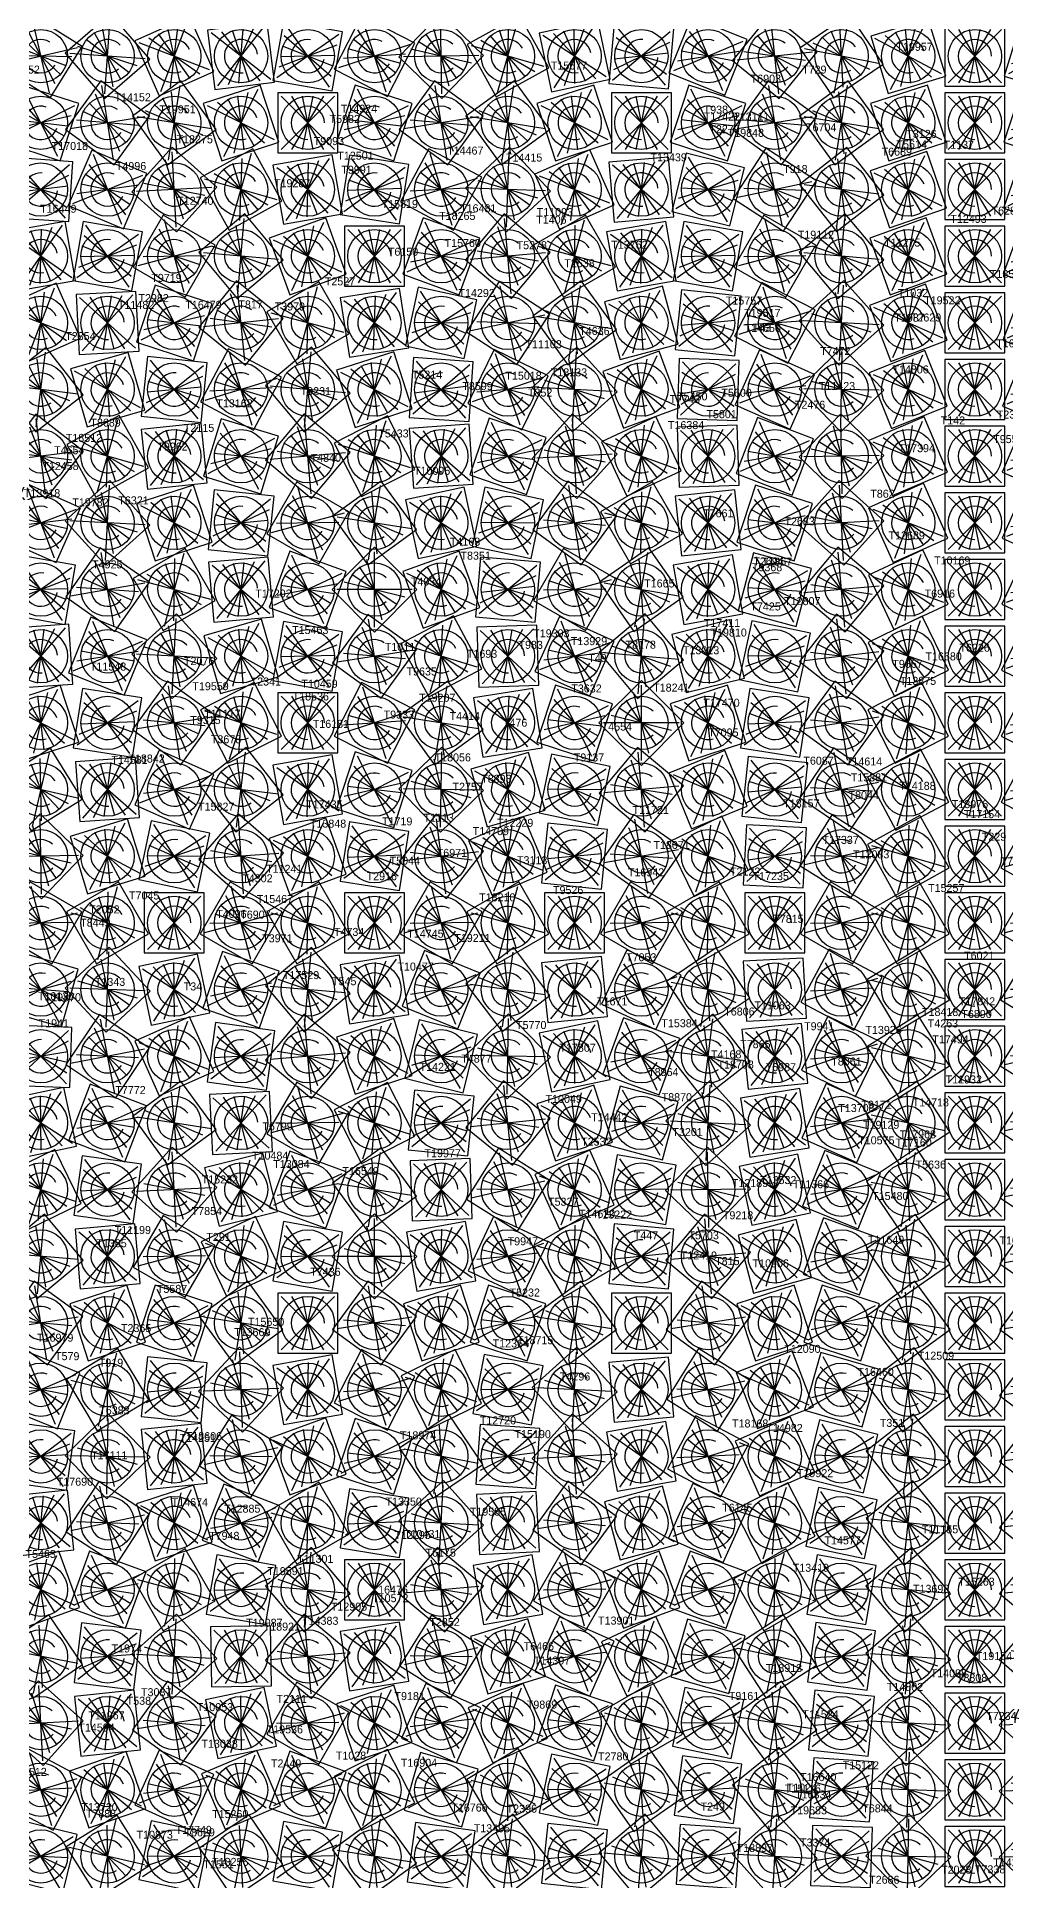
# Model space of a CAD drawing. Header units: metres. Extents: x -45 to 15052, y -45 to 15012.
# Drawn here: x 7594 to 9045, y 4564 to 7329 of the extents above; entities that cross this region are included whole.
import ezdxf

# ---------------------------------------------------------------- set-up
doc = ezdxf.new("R2010")
doc.units = ezdxf.units.M
for name, color, linetype in [('L0', 1, 'Continuous'), ('L1', 2, 'Continuous'), ('L10', 4, 'Continuous'), ('L11', 5, 'Continuous'), ('L2', 3, 'Continuous'), ('L3', 4, 'Continuous'), ('L4', 5, 'Continuous'), ('L5', 6, 'Continuous'), ('L6', 7, 'Continuous'), ('L7', 1, 'Continuous'), ('L8', 2, 'Continuous'), ('L9', 3, 'Continuous')]:
    doc.layers.add(name, color=color, linetype=linetype)

# ---------------------------------------------------------------- blocks, each defined once
blk = doc.blocks.new('CELL')
for p, q in [((-40, -40), (40, 40)), ((40, -40), (-40, 40)), ((-24, -40), (24, 40)), ((24, -40), (-24, 40)), ((-8, -40), (8, 40)), ((8, -40), (-8, 40))]:
    blk.add_line(p, q)
blk.add_lwpolyline([(-45, -45), (45, -45), (45, 45), (-45, 45)], close=True)
blk.add_circle((0, 0), 40)
blk.add_arc((0, 0), 25, 0, 270)

msp = doc.modelspace()

# ---------------------------------------------------------------- block references
at = {"layer": 'L0'}
for p, rotation in [((8300, 7300), 29), ((8400, 7200), 18), ((8500, 7100), 5), ((8600, 7000), 80), ((8700, 6900), 63), ((7600, 6800), 38), ((8800, 6800), 43.99999999999999), ((7700, 6700), 29), ((8900, 6700), 23), ((7800, 6600), 18), ((9100, 6500), 65), ((7900, 6500), 5), ((8000, 6400), 80), ((8100, 6300), 63), ((8200, 6200), 43.99999999999999), ((8300, 6100), 23), ((8500, 5900), 65), ((8600, 5800), 38), ((8700, 5700), 9), ((7600, 5600), 26), ((8800, 5600), 68), ((8900, 5500), 35), ((7700, 5500), 5), ((7800, 5400), 72), ((7900, 5300), 47), ((9100, 5300), 53), ((8000, 5200), 20), ((8100, 5100), 81), ((8200, 5000), 50), ((8300, 4900), 17), ((8400, 4800), 72), ((8500, 4700), 35), ((8600, 4600), 86.00000000000001)]:
    msp.add_blockref('CELL', p, dxfattribs=dict(at, rotation=rotation))
for p in [(9000, 6600), (8400, 6000), (9000, 5400)]:
    msp.add_blockref('CELL', p, dxfattribs=at)
at = {"layer": 'L1'}
for p, rotation in [((8400, 7300), 12), ((8600, 7100), 76), ((8700, 7000), 59.99999999999999), ((7600, 6900), 24), ((8800, 6900), 42), ((8900, 6800), 22), ((7700, 6800), 16), ((7800, 6700), 6), ((7900, 6600), 84), ((9100, 6600), 66), ((8000, 6500), 70), ((8100, 6400), 54), ((8200, 6300), 36), ((8300, 6200), 16), ((8400, 6100), 84), ((8500, 6000), 59.99999999999999), ((8600, 5900), 34), ((8700, 5800), 6), ((7600, 5700), 12), ((8800, 5700), 66), ((7700, 5600), 82), ((8900, 5600), 34), ((7800, 5500), 59.99999999999999), ((7900, 5400), 36), ((9100, 5400), 54), ((8000, 5300), 10), ((8100, 5200), 72), ((8200, 5100), 42), ((8300, 5000), 10), ((8400, 4900), 66), ((8500, 4800), 30), ((8600, 4700), 82), ((8700, 4600), 42)]:
    msp.add_blockref('CELL', p, dxfattribs=dict(at, rotation=rotation))
for p in [(8500, 7200), (9000, 6700), (9000, 5500)]:
    msp.add_blockref('CELL', p, dxfattribs=at)
at = {"layer": 'L10'}
for p, rotation in [((8100, 7300), 63), ((8200, 7200), 54), ((8300, 7100), 43.00000000000001), ((8400, 7000), 30), ((8500, 6900), 15), ((8600, 6800), 87.99999999999999), ((8700, 6700), 68.99999999999999), ((8800, 6600), 48), ((7600, 6600), 66), ((7700, 6500), 55), ((8900, 6500), 25), ((7800, 6400), 42), ((7900, 6300), 27), ((9100, 6300), 63), ((8000, 6200), 10), ((8100, 6100), 81), ((8200, 6000), 59.99999999999999), ((8300, 5900), 37), ((8400, 5800), 12), ((8500, 5700), 75.00000000000001), ((8600, 5600), 46), ((8700, 5500), 15), ((7600, 5400), 54), ((8800, 5400), 72), ((7700, 5300), 31), ((8900, 5300), 37), ((7800, 5200), 6), ((7900, 5100), 68.99999999999999), ((9100, 5100), 51), ((8000, 5000), 40), ((8100, 4900), 9), ((8200, 4800), 66), ((8300, 4700), 31), ((8400, 4600), 84)]:
    msp.add_blockref('CELL', p, dxfattribs=dict(at, rotation=rotation))
for p in [(9000, 6400), (9000, 5200)]:
    msp.add_blockref('CELL', p, dxfattribs=at)
at = {"layer": 'L11'}
for p, rotation in [((8200, 7300), 46), ((8300, 7200), 36), ((8400, 7100), 24), ((8500, 7000), 10), ((8600, 6900), 84), ((8700, 6800), 66), ((7600, 6700), 52.00000000000001), ((8800, 6700), 46), ((7700, 6600), 42), ((8900, 6600), 24), ((7800, 6500), 30), ((7900, 6400), 16), ((9100, 6400), 64), ((8100, 6200), 72), ((8200, 6100), 52.00000000000001), ((8300, 6000), 30), ((8400, 5900), 6), ((8500, 5800), 70), ((8600, 5700), 42), ((8700, 5600), 12), ((7600, 5500), 40), ((8800, 5500), 70), ((7700, 5400), 18), ((8900, 5400), 36), ((7800, 5300), 84), ((7900, 5200), 58), ((9100, 5200), 52.00000000000001), ((8000, 5100), 30), ((8200, 4900), 58), ((8300, 4800), 24), ((8400, 4700), 78), ((8500, 4600), 40)]:
    msp.add_blockref('CELL', p, dxfattribs=dict(at, rotation=rotation))
for p in [(9000, 6500), (8000, 6300), (9000, 5300), (8100, 5000)]:
    msp.add_blockref('CELL', p, dxfattribs=at)
at = {"layer": 'L2'}
for p, rotation in [((8500, 7300), 85), ((8600, 7200), 72), ((8700, 7100), 57.00000000000001), ((7600, 7000), 10), ((8800, 7000), 40), ((7700, 6900), 3), ((8900, 6900), 21), ((7800, 6800), 84), ((7900, 6700), 73), ((9100, 6700), 67.00000000000001), ((8000, 6600), 59.99999999999999), ((8100, 6500), 45), ((8200, 6400), 28), ((8300, 6300), 9), ((8400, 6200), 78), ((8500, 6100), 55), ((8600, 6000), 30), ((8700, 5900), 3), ((7600, 5800), 87.99999999999999), ((8800, 5800), 64), ((7700, 5700), 68.99999999999999), ((8900, 5700), 33), ((7800, 5600), 48), ((7900, 5500), 25), ((9100, 5500), 55), ((8100, 5300), 63), ((8200, 5200), 34), ((8300, 5100), 3), ((8400, 5000), 59.99999999999999), ((8500, 4900), 25), ((8600, 4800), 78), ((8700, 4700), 39), ((7600, 4600), 76), ((8800, 4600), 87.99999999999999)]:
    msp.add_blockref('CELL', p, dxfattribs=dict(at, rotation=rotation))
for p in [(9000, 6800), (9000, 5600), (8000, 5400)]:
    msp.add_blockref('CELL', p, dxfattribs=at)
at = {"layer": 'L3'}
for p, rotation in [((8600, 7300), 68), ((8700, 7200), 54), ((8800, 7100), 38), ((7600, 7100), 86.00000000000001), ((7700, 7000), 80), ((8900, 7000), 20), ((7800, 6900), 72), ((7900, 6800), 62), ((9100, 6800), 68), ((8000, 6700), 50), ((8100, 6600), 36), ((8200, 6500), 20), ((8300, 6400), 2), ((8400, 6300), 72), ((8500, 6200), 50), ((8600, 6100), 26), ((7600, 5900), 74), ((8800, 5900), 62), ((7700, 5800), 56), ((8900, 5800), 32), ((7800, 5700), 36), ((7900, 5600), 14), ((9100, 5600), 56), ((8000, 5500), 80), ((8100, 5400), 54), ((8200, 5300), 26), ((8300, 5200), 86.00000000000001), ((8400, 5100), 54), ((8500, 5000), 20), ((8600, 4900), 74), ((8700, 4800), 36), ((7600, 4700), 62), ((8800, 4700), 86.00000000000001), ((7700, 4600), 32), ((8900, 4600), 43.99999999999999)]:
    msp.add_blockref('CELL', p, dxfattribs=dict(at, rotation=rotation))
for p in [(9000, 6900), (8700, 6000), (9000, 5700)]:
    msp.add_blockref('CELL', p, dxfattribs=at)
at = {"layer": 'L4'}
for p, rotation in [((8700, 7300), 51), ((7600, 7200), 72), ((8800, 7200), 36), ((7700, 7100), 67.00000000000001), ((8900, 7100), 19), ((7800, 7000), 59.99999999999999), ((7900, 6900), 51), ((9100, 6900), 68.99999999999999), ((8000, 6800), 40), ((8100, 6700), 27), ((8200, 6600), 12), ((8300, 6500), 85), ((8400, 6400), 66), ((8500, 6300), 45), ((8600, 6200), 22), ((8700, 6100), 87), ((7600, 6000), 59.99999999999999), ((8800, 6000), 59.99999999999999), ((7700, 5900), 43.00000000000001), ((8900, 5900), 31), ((7800, 5800), 24), ((9100, 5700), 57.00000000000001), ((7900, 5700), 3), ((8000, 5600), 70), ((8100, 5500), 45), ((8200, 5400), 18), ((8300, 5300), 79), ((8400, 5200), 48), ((8500, 5100), 15), ((8600, 5000), 70), ((8700, 4900), 33), ((7600, 4800), 48), ((8800, 4800), 84), ((7700, 4700), 19), ((8900, 4700), 43.00000000000001), ((7800, 4600), 78)]:
    msp.add_blockref('CELL', p, dxfattribs=dict(at, rotation=rotation))
for p in [(9000, 7000), (9000, 5800), (9000, 4600)]:
    msp.add_blockref('CELL', p, dxfattribs=at)
at = {"layer": 'L5'}
for p, rotation in [((7600, 7300), 58), ((8800, 7300), 34), ((7700, 7200), 54), ((8900, 7200), 18), ((7800, 7100), 48), ((7900, 7000), 40), ((9100, 7000), 70), ((8000, 6900), 30), ((8100, 6800), 18), ((8200, 6700), 4), ((8300, 6600), 78), ((8400, 6500), 59.99999999999999), ((8500, 6400), 40), ((8600, 6300), 18), ((8700, 6200), 84), ((7600, 6100), 46), ((8800, 6100), 58), ((7700, 6000), 30), ((8900, 6000), 30), ((7800, 5900), 12), ((9100, 5800), 58), ((7900, 5800), 82), ((8000, 5700), 59.99999999999999), ((8100, 5600), 36), ((8200, 5500), 10), ((8300, 5400), 72), ((8400, 5300), 42), ((8500, 5200), 10), ((8600, 5100), 66), ((8700, 5000), 30), ((7600, 4900), 34), ((8800, 4900), 82), ((7700, 4800), 6), ((8900, 4800), 42), ((7800, 4700), 66), ((7900, 4600), 34), ((9100, 4600), 46)]:
    msp.add_blockref('CELL', p, dxfattribs=dict(at, rotation=rotation))
for p in [(9000, 7100), (9000, 5900), (9000, 4700)]:
    msp.add_blockref('CELL', p, dxfattribs=at)
at = {"layer": 'L6'}
for p, rotation in [((7700, 7300), 41), ((8900, 7300), 17), ((7800, 7200), 36), ((7900, 7100), 29), ((9100, 7100), 71), ((8000, 7000), 20), ((8100, 6900), 9), ((8200, 6800), 86.00000000000001), ((8300, 6700), 71), ((8400, 6600), 54), ((8500, 6500), 35), ((8600, 6400), 14), ((8700, 6300), 81), ((7600, 6200), 32), ((8800, 6200), 56), ((7700, 6100), 17), ((8900, 6100), 29), ((7900, 5900), 71), ((9100, 5900), 59.00000000000001), ((8000, 5800), 50), ((8100, 5700), 27), ((8200, 5600), 2), ((8300, 5500), 65), ((8400, 5400), 36), ((8500, 5300), 5), ((8600, 5200), 62), ((8700, 5100), 27), ((7600, 5000), 20), ((8800, 5000), 80), ((7700, 4900), 83.00000000000001), ((8900, 4900), 41), ((7800, 4800), 54), ((7900, 4700), 23), ((9100, 4700), 47), ((8000, 4600), 80)]:
    msp.add_blockref('CELL', p, dxfattribs=dict(at, rotation=rotation))
for p in [(9000, 7200), (7800, 6000), (9000, 6000), (9000, 4800)]:
    msp.add_blockref('CELL', p, dxfattribs=at)
at = {"layer": 'L7'}
for p, rotation in [((7800, 7300), 24), ((7900, 7200), 18), ((9100, 7200), 72), ((8000, 7100), 10), ((8200, 6900), 78), ((8300, 6800), 64), ((8400, 6700), 48), ((8500, 6600), 30), ((8600, 6500), 10), ((8700, 6400), 78), ((8800, 6300), 54), ((7600, 6300), 18), ((7700, 6200), 4), ((8900, 6200), 28), ((7800, 6100), 78), ((7900, 6000), 59.99999999999999), ((9100, 6000), 59.99999999999999), ((8000, 5900), 40), ((8100, 5800), 18), ((8200, 5700), 84), ((8300, 5600), 58), ((8400, 5500), 30), ((8600, 5300), 58), ((8700, 5200), 24), ((7600, 5100), 6), ((8800, 5100), 78), ((8900, 5000), 40), ((7700, 5000), 70), ((7800, 4900), 42), ((7900, 4800), 12), ((9100, 4800), 48), ((8000, 4700), 70), ((8100, 4600), 36)]:
    msp.add_blockref('CELL', p, dxfattribs=dict(at, rotation=rotation))
for p in [(9000, 7300), (8100, 7000), (9000, 6100), (8500, 5400), (9000, 4900)]:
    msp.add_blockref('CELL', p, dxfattribs=at)
at = {"layer": 'L8'}
for p, rotation in [((9100, 7300), 73), ((7900, 7300), 7), ((8100, 7100), 81), ((8200, 7000), 70), ((8300, 6900), 57.00000000000001), ((8400, 6800), 42), ((8500, 6700), 25), ((8600, 6600), 6), ((8700, 6500), 75.00000000000001), ((7600, 6400), 4), ((8800, 6400), 52.00000000000001), ((8900, 6300), 27), ((7700, 6300), 81), ((7800, 6200), 66), ((7900, 6100), 49), ((9100, 6100), 61), ((8000, 6000), 30), ((8100, 5900), 9), ((8200, 5800), 76), ((8300, 5700), 51), ((8400, 5600), 24), ((8500, 5500), 85), ((8600, 5400), 54), ((8700, 5300), 21), ((8800, 5200), 76), ((7600, 5200), 82), ((7700, 5100), 57.00000000000001), ((8900, 5100), 39), ((7800, 5000), 30), ((9100, 4900), 49), ((7900, 4900), 1), ((8000, 4800), 59.99999999999999), ((8100, 4700), 27), ((8200, 4600), 82)]:
    msp.add_blockref('CELL', p, dxfattribs=dict(at, rotation=rotation))
for p in [(8000, 7200), (9000, 6200), (9000, 5000)]:
    msp.add_blockref('CELL', p, dxfattribs=at)
at = {"layer": 'L9'}
for p, rotation in [((8000, 7300), 80), ((8100, 7200), 72), ((8200, 7100), 62), ((8300, 7000), 50), ((8400, 6900), 36), ((8500, 6800), 20), ((8600, 6700), 2), ((8700, 6600), 72), ((7600, 6500), 80), ((8800, 6500), 50), ((7700, 6400), 68), ((8900, 6400), 26), ((7800, 6300), 54), ((7900, 6200), 38), ((9100, 6200), 62), ((8000, 6100), 20), ((8200, 5900), 68), ((8300, 5800), 43.99999999999999), ((8400, 5700), 18), ((8500, 5600), 80), ((8600, 5500), 50), ((8700, 5400), 18), ((7600, 5300), 68), ((8800, 5300), 74), ((7700, 5200), 43.99999999999999), ((8900, 5200), 38), ((7800, 5100), 18), ((9100, 5000), 50), ((7900, 5000), 80), ((8000, 4900), 50), ((8100, 4800), 18), ((8200, 4700), 74), ((8300, 4600), 38)]:
    msp.add_blockref('CELL', p, dxfattribs=dict(at, rotation=rotation))
for p in [(9000, 6300), (8100, 6000), (9000, 5100)]:
    msp.add_blockref('CELL', p, dxfattribs=at)

# ---------------------------------------------------------------- texts
at = {"layer": 'L3'}
for s, p in [('T19957', (8882.2, 7308.1)), ('T52', (7570.8, 7273.9)), ('T15677', (8364.4, 7279.9)), ('T6903', (8663.8, 7260.3)), ('T729', (8740.9, 7273.9)), ('T14152', (7710.4, 7232.4)), ('T19951', (7777.6, 7214.3)), ('T14924', (8049.6, 7215.2)), ('T938', (8593.3, 7213.8)), ('T17422', (8593.6, 7203.5)), ('T13111', (8637.6, 7203.4)), ('T5982', (8032.7, 7199.9)), ('T2279', (8601.9, 7184.5)), ('T19848', (8629.4, 7179)), ('T6704', (8746.7, 7187.2)), ('T3126', (8897.1, 7177.5)), ('T17018', (7616.2, 7159.3)), ('T18275', (7803.4, 7169.4)), ('T9093', (8008.9, 7166.7)), ('T14467', (8208.9, 7152.4)), ('T6689', (8860.1, 7150.8)), ('T5614', (8882.4, 7161.8)), ('T1137', (8953.1, 7161.1)), ('T4996', (7712.4, 7129.3)), ('T12501', (8044.3, 7144.8)), ('T9991', (8050.4, 7123.7)), ('T14415', (8297.1, 7142)), ('T13439', (8513.7, 7142.3)), ('T918', (8712.5, 7124.7)), ('T19287', (7949.4, 7103.5)), ('T16449', (7598.9, 7065.2)), ('T12740', (7804.3, 7077.1)), ('T15819', (8110.7, 7072.3)), ('T16481', (8228.3, 7065.9)), ('T18265', (8196.9, 7054.4)), ('T1406', (8342.4, 7048.8)), ('T11093', (8343.1, 7060.2)), ('T12493', (8963.1, 7050)), ('T6286', (9024.9, 7062.4)), ('T15760', (8205.1, 7013.8)), ('T5278', (8313, 7010.5)), ('T13762', (8454.8, 7011.2)), ('T19112', (8734.4, 7026.3)), ('T11275', (8863.8, 7014.5)), ('T6150', (8120.1, 7000.7)), ('T2638', (8384.5, 6983.5)), ('T9719', (7765.5, 6961.5)), ('T2527', (8025.6, 6956.3)), ('T18506', (9022.4, 6967.3)), ('T2982', (7746.2, 6931.2)), ('T14292', (8225.9, 6938.8)), ('T15757', (8626.6, 6927.5)), ('T1032', (8884.4, 6938.9)), ('T19522', (8923.8, 6927.8)), ('T11482', (7715.5, 6921)), ('T16479', (7816.5, 6921.1)), ('T817', (7896, 6921.6)), ('T3979', (7950.4, 6918.6)), ('T19517', (8654.1, 6909)), ('T1987', (8879.2, 6901.7)), ('T2629', (8903.9, 6902.1)), ('T2354', (7636.5, 6874.2)), ('T4636', (8406.9, 6881.8)), ('T14650', (8654.7, 6886.3)), ('T43', (8666.9, 6887)), ('T11103', (8326.3, 6862)), ('T7472', (8767.9, 6851.8)), ('T16211', (9031.8, 6863.3)), ('T18133', (8364.3, 6819.8)), ('T14806', (8876.3, 6824.2)), ('T9231', (7989.4, 6791.6)), ('T5214', (8156, 6816.3)), ('T8599', (8231.7, 6799.2)), ('T15018', (8296.2, 6814.8)), ('T852', (8330, 6789.5)), ('T5600', (8620, 6789.2)), ('T11423', (8766, 6799.4)), ('T13162', (7863, 6773.4)), ('T7743', (8542.4, 6779.7)), ('T5450', (8553.6, 6783.8)), ('T2476', (8730.1, 6771.2)), ('T8689', (7674.2, 6744.4)), ('T2115', (7814.4, 6736.6)), ('T16384', (8539.8, 6740.7)), ('T5801', (8597.5, 6757.1)), ('T142', (8948.6, 6747.7)), ('T2384', (9032.7, 6756.5)), ('T18512', (7637.4, 6721.5)), ('T9962', (7774.5, 6708.5)), ('T5433', (8105.7, 6728.2)), ('T17394', (8885.6, 6706.1)), ('T9556', (9027.3, 6719.7)), ('T12458', (7602.2, 6679.3)), ('T4654', (7619.8, 6703)), ('T4840', (8004.3, 6691.6)), ('T10095', (8159.2, 6672.2)), ('T13918', (7574.6, 6638.6)), ('T19782', (7647.1, 6624.9)), ('T6321', (7716.1, 6627.8)), ('T862', (8843.1, 6637.8)), ('T7661', (8592.5, 6608.4)), ('T2683', (8714.4, 6596.3)), ('T12689', (8870.5, 6575.3)), ('T4163', (8213, 6565.9)), ('T8351', (8228.9, 6544.9)), ('T4925', (7676.8, 6531.8)), ('T9368', (8665.7, 6527.5)), ('T2694', (8667.8, 6536.4)), ('T1867', (8680.6, 6535.9)), ('T10169', (8938.7, 6537.7)), ('T17202', (7921.4, 6488.1)), ('T4034', (8154.5, 6506.1)), ('T1665', (8504.2, 6503.2)), ('T6916', (8924.6, 6488)), ('T7425', (8663.4, 6468.7)), ('T12807', (8714, 6476.7)), ('T15463', (7976.5, 6433.4)), ('T17411', (8593.6, 6443.9)), ('T19810', (8603.6, 6429.6)), ('T1011', (8115.5, 6408.1)), ('T983', (8315.8, 6411.1)), ('T19393', (8337.9, 6428.4)), ('T13929', (8394.3, 6416.7)), ('T8178', (8476.3, 6411.3)), ('T13013', (8562.3, 6403)), ('T6226', (8976.7, 6406.8)), ('T11548', (7673.5, 6378.6)), ('T2076', (7814.5, 6386.8)), ('T1693', (8238.5, 6397.7)), ('T49', (8420.4, 6391.4)), ('T9667', (8876.1, 6382.6)), ('T16680', (8925.8, 6393.8)), ('T19559', (7827.1, 6349.1)), ('T2341', (7914.4, 6356.1)), ('T10459', (7990.4, 6352.8)), ('T9635', (8148, 6371.2)), ('T18241', (8517.7, 6347)), ('T13875', (8887.4, 6357.1)), ('T18536', (7977.3, 6333.7)), ('T19207', (8166.9, 6331.8)), ('T3632', (8395, 6345.7)), ('T17470', (8592.9, 6324.3)), ('T9315', (7823.9, 6298.4)), ('T11117', (7844.7, 6307.8)), ('T16181', (8007.5, 6292.6)), ('T9333', (8113.7, 6306.5)), ('T4414', (8212.6, 6304.4)), ('T476', (8292.5, 6294.4)), ('T3678', (7854.8, 6269.5)), ('T4554', (8440.5, 6288.5)), ('T7095', (8600.2, 6279.7)), ('T14581', (7705.6, 6238.5)), ('T18842', (7731.2, 6240.6)), ('T18056', (8190.1, 6242.3)), ('T9137', (8398.7, 6242.2)), ('T6087', (8742.8, 6237.4)), ('T14614', (8806.5, 6236.2)), ('T8393', (8260, 6210.3)), ('T15881', (8813.9, 6212.3)), ('T2757', (8216.9, 6198.2)), ('T8044', (8810.5, 6185.8)), ('T14188', (8886.6, 6199.7)), ('T15827', (7835.6, 6168.4)), ('T17435', (7997.7, 6171.8)), ('T11721', (8486.8, 6163.5)), ('T18157', (8712.6, 6173.3)), ('T13976', (8965.3, 6172.2)), ('T17154', (8983.3, 6157.2)), ('T13848', (8003.2, 6143)), ('T1719', (8111.3, 6146.4)), ('T1113', (8173.5, 6151.8)), ('T14709', (8247.2, 6131.7)), ('T12229', (8283.6, 6144.2)), ('T6971', (8193.3, 6099.1)), ('T18071', (8518.1, 6111)), ('T17337', (8771.4, 6118.6)), ('T229', (9010.2, 6123.4)), ('T11241', (7937.6, 6075.2)), ('T5044', (8122.7, 6087.5)), ('T3113', (8313.6, 6088.1)), ('T16942', (8479.8, 6070)), ('T2122', (8632.8, 6071.1)), ('T12083', (8817.2, 6096.9)), ('T7587', (9038.2, 6086.4)), ('T4302', (7901.8, 6061)), ('T2916', (8088.2, 6064.1)), ('T9526', (8367.5, 6043.3)), ('T17235', (8666.7, 6064.2)), ('T15257', (8929.7, 6046.4)), ('T7045', (7732.1, 6035.2)), ('T15467', (7923.6, 6029.9)), ('T18210', (8256.8, 6032.4)), ('T8449', (7658.9, 5994.5)), ('T2052', (7672.4, 6014.3)), ('T4096', (7862.8, 6007.6)), ('T6907', (7898.8, 6006.5)), ('T7815', (8697.7, 6000.2)), ('T3971', (7931.7, 5971)), ('T4734', (8039.3, 5980.6)), ('T14745', (8149.2, 5977.9)), ('T19211', (8219.6, 5971.5)), ('T7053', (8477, 5942.6)), ('T6021', (8983.7, 5945.1)), ('T1343', (7680.9, 5905.6)), ('T17529', (7962.8, 5915.8)), ('T545', (8036.4, 5906.6)), ('T10477', (8134.4, 5928.6)), ('T10130', (7595.6, 5884.2)), ('T19870', (7605.7, 5882.6)), ('T34', (7814.1, 5898.8)), ('T1671', (8433.6, 5876.4)), ('T17842', (8975.8, 5876.5)), ('T6806', (8624.2, 5861.2)), ('T11063', (8669.5, 5870.3)), ('T18418', (8920.6, 5860.5)), ('T6890', (8979.6, 5857.5)), ('T1941', (7596.7, 5843.6)), ('T5770', (8312.2, 5841)), ('T15384', (8530, 5843.6)), ('T9941', (8743.9, 5839.1)), ('T13926', (8835.8, 5833.6)), ('T4263', (8929.2, 5843.3)), ('T17807', (8377.2, 5806.8)), ('T4168', (8604.4, 5796.9)), ('T7865', (8648.1, 5812.2)), ('T17494', (8936.1, 5819.5)), ('T14221', (8167.6, 5778.2)), ('T4877', (8230.1, 5790.6)), ('T8964', (8510.1, 5770.4)), ('T18708', (8614.1, 5781.6)), ('T6987', (8686.3, 5777.7)), ('T8061', (8784.6, 5786.2)), ('T7772', (7711.6, 5743.4)), ('T11932', (8956, 5759.3)), ('T10049', (8356.4, 5730.2)), ('T8870', (8530.4, 5732.7)), ('T13708', (8795.1, 5716.4)), ('T9171', (8829.8, 5721.4)), ('T14718', (8906.6, 5724.9)), ('T6799', (7932, 5688.9)), ('T14442', (8424.7, 5702.7)), ('T19129', (8832.2, 5691.3)), ('T2532', (8409.7, 5666.1)), ('T3201', (8546.5, 5680.4)), ('T10575', (8825, 5668)), ('T17160', (8880.8, 5664.7)), ('T17968', (8887.1, 5677)), ('T10484', (7916.5, 5645.1)), ('T13084', (7948.3, 5632.5)), ('T19977', (8175, 5648.6)), ('T5636', (8911, 5631.6)), ('T15232', (7841, 5609.3)), ('T16549', (8052, 5621.9)), ('T12189', (8635.6, 5603.9)), ('T13532', (8678, 5608.4)), ('T11366', (8726.9, 5602.1)), ('T5327', (8360.1, 5575.9)), ('T15480', (8845.9, 5584.5)), ('T7854', (7826, 5562)), ('T14620', (8406.4, 5557.8)), ('T13222', (8431.7, 5556.7)), ('T9218', (8622.2, 5555.6)), ('T11199', (7710.6, 5533.5)), ('T291', (7848, 5523.1)), ('T447', (8488.6, 5525.4)), ('T5703', (8570.6, 5525.5)), ('T11649', (8839.6, 5518.9)), ('T10925', (9036.8, 5517.9)), ('T1305', (7683.2, 5513.6)), ('T9947', (8299.6, 5516.6)), ('T12419', (8559, 5495.3)), ('T7436', (8003.8, 5470.8)), ('T815', (8610.6, 5486.8)), ('T10906', (8666.7, 5483.5)), ('T5587', (7773.9, 5445.2)), ('T5232', (8302.5, 5439.7)), ('T2365', (7720, 5386.4)), ('T13669', (7889.6, 5380.3)), ('T15650', (7910.4, 5395.8)), ('T16979', (7594.3, 5372)), ('T12364', (8277.1, 5363.4)), ('T18715', (8313.6, 5368.2)), ('T12090', (8714.2, 5355.2)), ('T579', (7621.2, 5344.3)), ('T919', (7686.8, 5334.4)), ('T12509', (8914.3, 5345)), ('T4296', (8377.9, 5313.8)), ('T16460', (8823.9, 5320.7)), ('T6383', (7687.5, 5263)), ('T12720', (8257.8, 5247.9)), ('T18168', (8635.9, 5243.3)), ('T351', (8857.4, 5244.2)), ('T14251', (7808, 5221.7)), ('T18606', (7817.1, 5224.3)), ('T18974', (8138.1, 5225.5)), ('T15190', (8309.9, 5227.3)), ('T14982', (8687.4, 5236.6)), ('T17111', (7675.3, 5195.5)), ('T19922', (8733.1, 5168.8)), ('T17690', (7623.8, 5156)), ('T14674', (7796.1, 5125.2)), ('T12885', (7874.6, 5115.6)), ('T13350', (8116.6, 5126.2)), ('T19585', (8242.8, 5111.1)), ('T6145', (8621.1, 5117)), ('T7948', (7852.1, 5074.8)), ('T12295', (8129.9, 5076.1)), ('T10431', (8144.4, 5077.5)), ('T11155', (8920.5, 5084.6)), ('T5463', (7577, 5047.6)), ('T6175', (8176.4, 5049.6)), ('T14577', (8774.4, 5068)), ('T19591', (7939.4, 5021.9)), ('T11301', (7984, 5040.3)), ('T13419', (8726.9, 5026.9)), ('T16476', (8095.7, 4994)), ('T13698', (8907.1, 4995.4)), ('T15263', (8975.1, 5006.1)), ('T12905', (8034.6, 4968.6)), ('T10572', (8096.5, 4981.3)), ('T19087', (7907.8, 4944.4)), ('T18921', (7934, 4938.7)), ('T14383', (7991.5, 4947.4)), ('T2852', (8182.3, 4945.4)), ('T13901', (8435.1, 4947.7)), ('T6466', (8323.6, 4909.2)), ('T1974', (7706, 4905.9)), ('T14397', (8339, 4887.8)), ('T19184', (9001.2, 4894.5)), ('T18913', (8686.5, 4876.6)), ('T14098', (8933.6, 4868.7)), ('T8808', (8972.9, 4861.9)), ('T538', (7728.6, 4827.4)), ('T3087', (7750.1, 4840.3)), ('T2111', (7953.2, 4830.2)), ('T9181', (8130, 4834.5)), ('T9161', (8631.1, 4834.7)), ('T14802', (8868, 4848.2)), ('T11967', (7671.1, 4805.5)), ('T10053', (7833.7, 4817.9)), ('T9869', (8328.3, 4821.7)), ('T11524', (8741.3, 4807.2)), ('T7234', (9016.9, 4804.7)), ('T14594', (7656.2, 4787.3)), ('T19536', (7938.4, 4784.5)), ('T13038', (7840.7, 4763)), ('T1028', (8042.1, 4745.2)), ('T2780', (8435.1, 4744)), ('T8512', (7563.3, 4720.8)), ('T2449', (7944.9, 4733.5)), ('T16904', (8139.5, 4734.4)), ('T15122', (8801.7, 4730.7)), ('T15116', (8714.7, 4695.8)), ('T1024', (8717.8, 4697.2)), ('T16640', (8737.8, 4712.9)), ('T13720', (7660.7, 4667.9)), ('T16766', (8215.2, 4667.2)), ('T2396', (8298.1, 4665.6)), ('T249', (8588.7, 4668.8)), ('T19683', (8723.7, 4663.1)), ('T16334', (8730.4, 4686.9)), ('T6844', (8831.1, 4666)), ('T7888', (7667.3, 4658.2)), ('T17749', (7801.9, 4633.8)), ('T15260', (7856.6, 4657.5)), ('T13495', (8248.8, 4636.2)), ('T10873', (7743.4, 4626.6)), ('T8629', (7815.2, 4630.1)), ('T18897', (8642.8, 4606.7)), ('T3374', (8737.8, 4614.9)), ('T1551', (7843.5, 4582.1)), ('T13256', (7856.7, 4585.8)), ('T14232', (9027.4, 4585.1)), ('T2686', (8841.4, 4559)), ('T2028', (8949.2, 4574.2)), ('T7338', (9000, 4574.6))]:
    msp.add_text(s, height=12, dxfattribs=at).set_placement(p)

doc.saveas('drawing.dxf')
